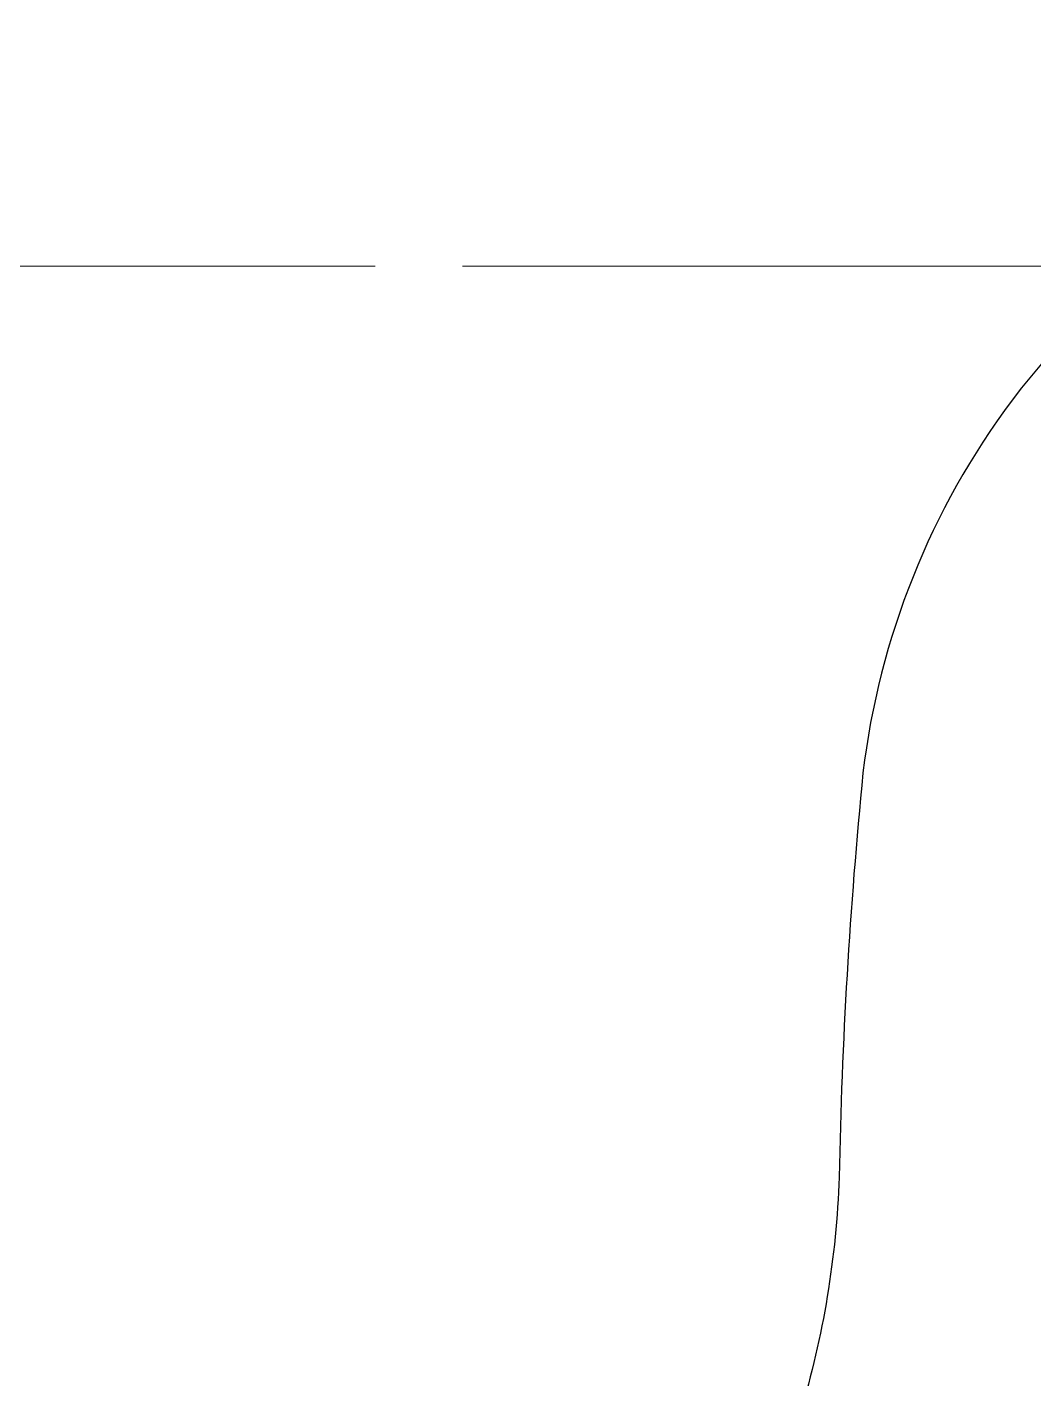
# Model space of a CAD drawing. Header units: millimetres. Extents: x -343543 to 400519, y -115663 to 104219.
# Drawn here: x -244923 to -243773, y 1729 to 3273 of the extents above; entities that cross this region are included whole.
import ezdxf
from ezdxf.xclip import XClip

# ---------------------------------------------------------------- set-up
doc = ezdxf.new("R2010")
doc.units = ezdxf.units.MM
doc.header["$XCLIPFRAME"] = 0
doc.linetypes.add('XREF MAT BANG TUONG XAY$0$CENTER', pattern=[50.8, 31.75, -6.35, 6.35, -6.35])
doc.layers.get('0').update_dxf_attribs({"color": 231, "lineweight": 0})
doc.layers.add('A-SYMBOLS', color=10, linetype='Continuous', lineweight=13)
doc.layers.add('XREF MAT BANG TUONG XAY$0$A-GRID', color=8, linetype='XREF MAT BANG TUONG XAY$0$CENTER', lineweight=15)
doc.layers.add('XREF MAT BANG TUONG XAY$0$A-PATT', color=8, linetype='Continuous')

# ---------------------------------------------------------------- blocks, each defined once
blk = doc.blocks.new('XREF MAT BANG TUONG XAY$0$00.xref_IKIGAI_Truc')
at = {"layer": 'XREF MAT BANG TUONG XAY$0$A-GRID', "color": 8, "ltscale": 20}
blk.add_lwpolyline([(-2907.5, 3000), (42750, 3000)], dxfattribs=at)
blk = doc.blocks.new('XREF MAT BANG TUONG XAY$0$xref_IKIGAI_Cot')
at = {"layer": 'XREF MAT BANG TUONG XAY$0$A-GRID', "color": 8, "ltscale": 20}
blk.add_lwpolyline([(-2907.5, 3000), (42750, 3000)], dxfattribs=at)
blk = doc.blocks.new('01.Xref _MB T1')
at = {"layer": 'XREF MAT BANG TUONG XAY$0$A-PATT', "color": 8}
blk.add_lwpolyline([(24746.58978, 1202.53717, 0.0824683267), (24022.4805, 1386.15429, 0.0217353771), (23357.86025, 1416.92817, -0.0071863959), (22570.54046, 1431.15427, -0.0170009483), (22077.28112, 1468.35851, -0.0422727158), (21500.01981, 1576.09554, -0.1072966146), (21176.98178, 1736.9903, -0.1608015847), (21037.59719, 1974.86923, -0.0565196951), (21016.8414, 2276.40741, 0.0952152517), (20969.555, 2631.37264, 0.1704727025), (20584.73432, 3093.75179, 0.1187922925), (20051.29879, 3268.72621, 0.1186272797), (19502.40968, 3184.79873, 0.1355303517), (19055.89909, 2847.02552, 0.1312856294), (18885.70323, 2421.36024, 0.0198669107), (18858.55277, 1959.72591, -0.0639542172), (18814.13903, 1690.28546, -0.2177159174), (18633.99179, 1490.84365, -0.0827459411), (18269.47742, 1414.92062, -0.0217946559), (17671.15311, 1400.46683, 0.0094435102), (17056.00387, 1401.25773, 0.082639146), (16102.71191, 1248.63274, 0.1888341321), (15497.2539, 748.06419, 0.1351736833), (15381.4724, 15.00243)], format="xyb", dxfattribs=at)
at = {"color": 8}
blk.add_blockref('XREF MAT BANG TUONG XAY$0$00.xref_IKIGAI_Truc', (0.00011, 0), dxfattribs=at)
ref = blk.add_blockref('XREF MAT BANG TUONG XAY$0$xref_IKIGAI_Cot', (-0.00927, -0.00001), dxfattribs=at)
XClip(ref).set_block_clipping_path([(-1610.3425959283, -2225.6693134198), (41829.1295208634, 21555.8819575264)])

msp = doc.modelspace()

# ---------------------------------------------------------------- block references
at = {"layer": 'A-SYMBOLS'}
msp.add_blockref('01.Xref _MB T1', (-262854, 0), dxfattribs=at)

doc.saveas('drawing.dxf')
